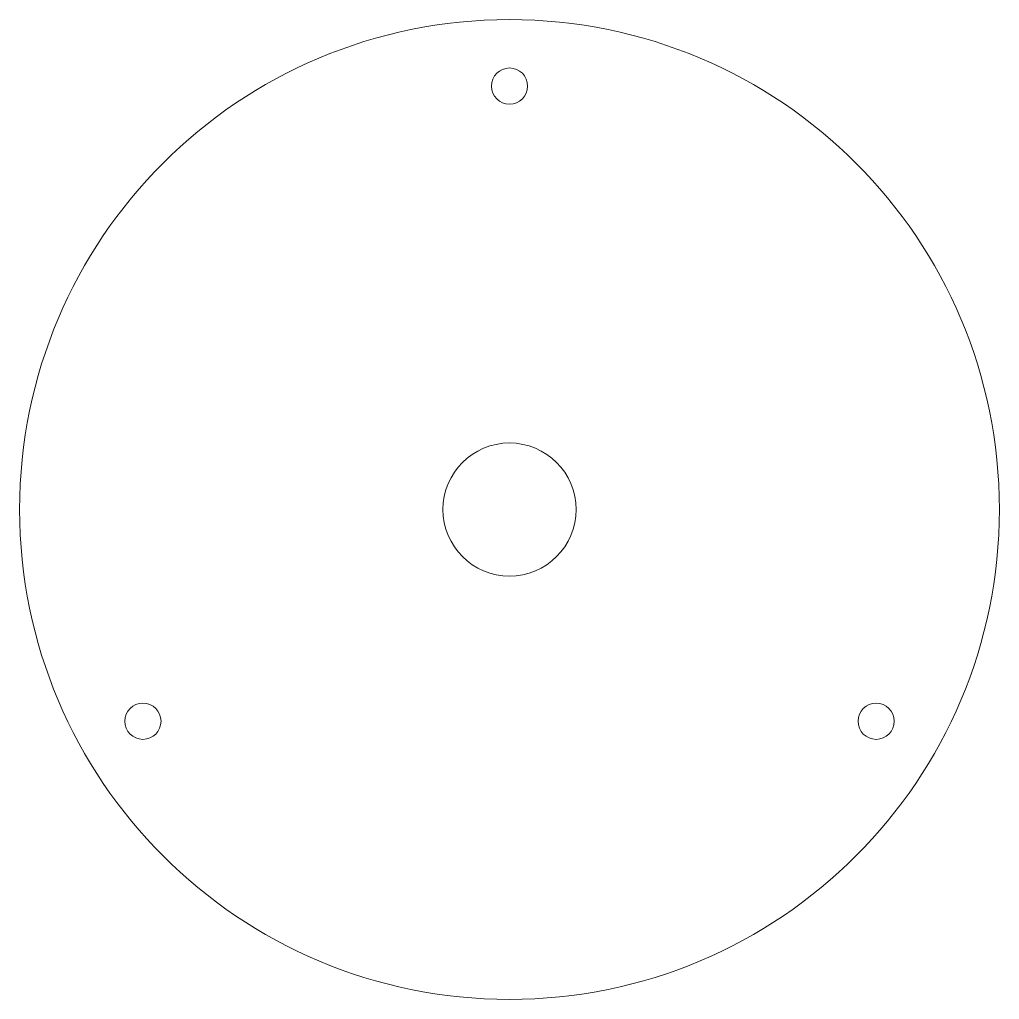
# Model space of a CAD drawing. Header units: millimetres. Extents: x 56 to 218, y 24 to 186.
import ezdxf

# ---------------------------------------------------------------- set-up
doc = ezdxf.new("R2010")
doc.units = ezdxf.units.MM

msp = doc.modelspace()

# ---------------------------------------------------------------- linework, layer by layer
at = {"color": 7, "linetype": 'Continuous', "lineweight": 15}
for centre, radius in [((136.94, 105.37), 81), ((136.94, 175.37), 3), ((136.94, 105.37), 11), ((76.32, 70.37), 3), ((197.56, 70.37), 3)]:
    msp.add_circle(centre, radius, dxfattribs=at)

doc.saveas('drawing.dxf')
